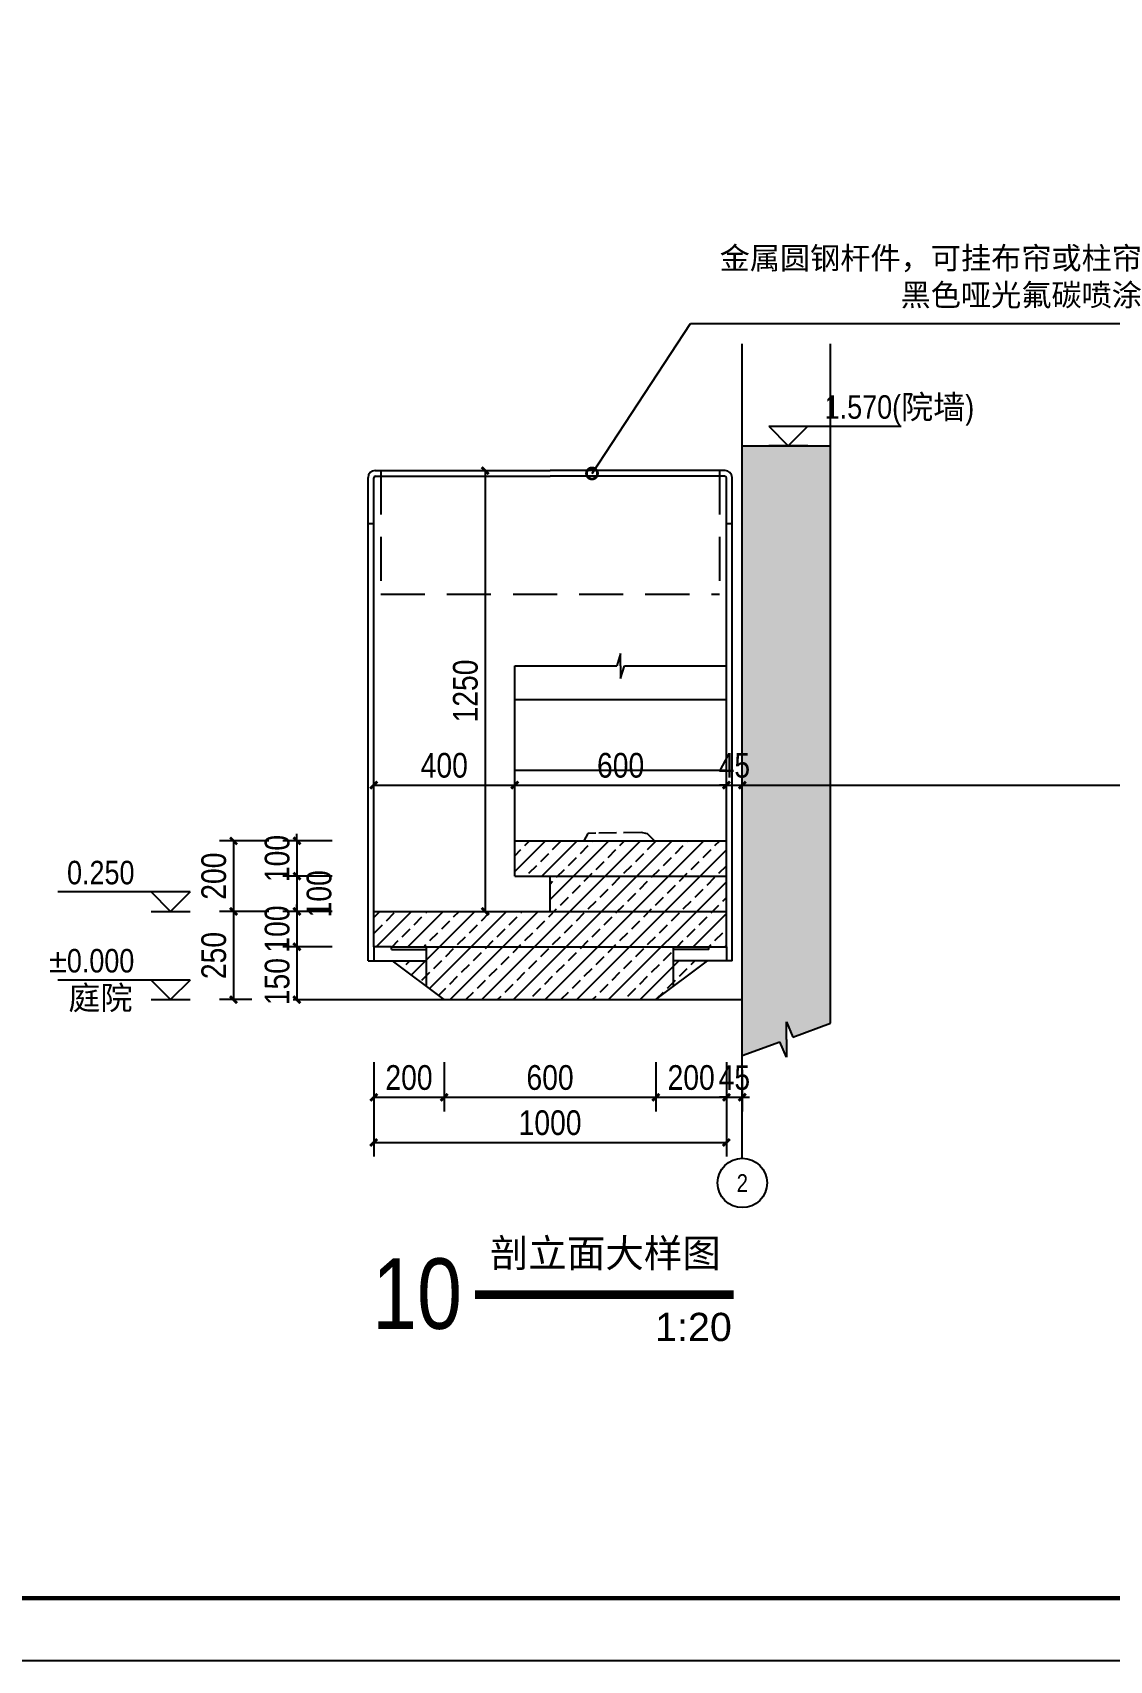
# Model space of a CAD drawing. Extents: x 9928 to 93764, y -101273 to -34887.
# Drawn here: x 75926 to 78979, y -89544 to -84929 of the extents above; entities that cross this region are included whole.
import ezdxf
from ezdxf import colors
from ezdxf.entities.mleader import LeaderData, LeaderLine
from ezdxf.enums import TextEntityAlignment as Align
from ezdxf.math import Vec2, Vec3

# ---------------------------------------------------------------- set-up
doc = ezdxf.new("R2010")
doc.units = 0
doc.header["$LTSCALE"] = 1000
doc.header["$MEASUREMENT"] = 0
for name, pattern in [('CENTER', [2, 1.25, -0.25, 0.25, -0.25]), ('DASH', [0.35, 0.25, -0.1]), ('HIDDEN', [0.375, 0.25, -0.125])]:
    doc.linetypes.add(name, pattern=pattern)
for name, color, linetype in [('A', 163, 'CENTER'), ('A-ANNO-DIMS', 6, 'Continuous'), ('A-ANNO-NOTE', 4, 'Continuous'), ('A-ANNO-SYMB', 4, 'Continuous'), ('A-DETL-42', 42, 'Continuous'), ('A-FLOR-HRAL', 42, 'Continuous'), ('A-FURN-FREE', 91, 'Continuous'), ('A-FURN-PATT-251', 251, 'Continuous'), ('A-SECT-005', 5, 'Continuous'), ('A-SECT-141', 11, 'Continuous'), ('S-GRID-IDEN', 4, 'Continuous')]:
    doc.layers.add(name, color=color, linetype=linetype)
doc.layers.add('A-ANNO-NPLT', color=250, linetype='Continuous', plot=False)
doc.styles.add('DIM_T3', font='ARIALN.TTF')
doc.styles.add('EN', font='ARIALN.TTF')
doc.styles.add('EN1', font='ARIALN.TTF')
doc.styles.get("Standard").update_dxf_attribs({"font": 'gbenor.shx', "bigfont": 'gbcbig.shx'})
doc.styles.add('详图$0$vector-number', font='arial.ttf')
doc.dimstyles.new('_TCH_ARCH&&20', dxfattribs={"dimtxt": 70, "dimasz": 20, "dimexe": 40, "dimexo": 40, "dimgap": 20, "dimtad": 1, "dimdec": 0, "dimzin": 0, "dimdsep": 46, "dimtxsty": 'DIM_T3', "dimblk": 'ARCHTICK', "dimcen": 0.09, "dimclrd": 6, "dimclre": 6, "dimclrt": 6, "dimazin": 2, "dimtfac": 1, "dimtdec": 0, "dimtix": 1, "dimtmove": 2, "dimatfit": 3, "dimfxl": 100, "dimfxlon": 1, "dimtolj": 1, "dimtzin": 0, "dimarcsym": 0})

# ---------------------------------------------------------------- blocks, each defined once
blk = doc.blocks.new('alsidufhasdf')
at = {"layer": 'A-ANNO-NOTE', "const_width": 12.5, "flags": 128}
blk.add_lwpolyline([(-69970.8, -65800.3), (-69970.8, -51475.3), (-80015.8, -51475.3), (-80015.8, -65800.3)], close=True, dxfattribs=at)
at = {"layer": 'A-ANNO-NPLT'}
blk.add_lwpolyline([(-69795.8, -66000.3), (-69795.8, -51300.3), (-80190.8, -51300.3), (-80190.8, -66000.3)], close=True, dxfattribs=at)
blk = doc.blocks.new('TAG-COL')
blk.add_circle((0, 0), 4)
at = {"style": 'EN1'}
blk.add_attdef('NO', text='', height=2.19, dxfattribs=at).set_placement((0.01, 0.01), align=Align.MIDDLE_CENTER)
blk = doc.blocks.new('_ArchTick')
at = {"color": 0, "linetype": 'ByBlock', "const_width": 0.4}
blk.add_lwpolyline([(-0.5, -0.5), (0.5, 0.5)], dxfattribs=at)
blk = doc.blocks.new('*D800')
at = {"layer": 'A-ANNO-DIMS', "color": 6, "lineweight": -2, "transparency": 16777216}
for p, q in [((76596, -87220.7), (76456, -87220.7)), ((76496, -87220.7), (76496, -87420.7)), ((76596, -87420.7), (76456, -87420.7))]:
    blk.add_line(p, q, dxfattribs=at)
at = {"layer": 'Defpoints', "color": 0, "transparency": 16777216}
for p in [(77293.4, -87220.7), (76496, -87420.7), (77293.4, -87420.7)]:
    blk.add_point(p, dxfattribs=at)
at = {"layer": 'A-ANNO-DIMS', "color": 6, "lineweight": -2, "transparency": 16777216, "xscale": 20, "yscale": 20, "zscale": 20}
for p, rotation in [((76496, -87220.7), 90), ((76496, -87420.7), 270)]:
    blk.add_blockref('_ArchTick', p, dxfattribs=dict(at, rotation=rotation))
at = {"layer": 'A-ANNO-DIMS', "color": 6, "transparency": 16777216, "insert": (76440.2, -87320.7), "char_height": 70, "attachment_point": 5, "rotation": 90, "style": 'DIM_T3'}
blk.add_mtext('\\A1;200', dxfattribs=at)
blk = doc.blocks.new('*D801')
at = {"layer": 'A-ANNO-DIMS', "color": 6, "lineweight": -2, "transparency": 16777216}
for p, q in [((76596, -87420.7), (76456, -87420.7)), ((76496, -87420.7), (76496, -87670.7)), ((76547.9, -87670.7), (76456, -87670.7))]:
    blk.add_line(p, q, dxfattribs=at)
at = {"layer": 'Defpoints', "color": 0, "transparency": 16777216}
for p in [(77293.4, -87420.7), (76496, -87670.7), (76587.9, -87670.7)]:
    blk.add_point(p, dxfattribs=at)
at = {"layer": 'A-ANNO-DIMS', "color": 6, "lineweight": -2, "transparency": 16777216, "xscale": 20, "yscale": 20, "zscale": 20}
for p, rotation in [((76496, -87420.7), 90), ((76496, -87670.7), 270)]:
    blk.add_blockref('_ArchTick', p, dxfattribs=dict(at, rotation=rotation))
at = {"layer": 'A-ANNO-DIMS', "color": 6, "transparency": 16777216, "insert": (76440.2, -87545.7), "char_height": 70, "attachment_point": 5, "rotation": 90, "style": 'DIM_T3'}
blk.add_mtext('\\A1;250', dxfattribs=at)
blk = doc.blocks.new('*D802')
at = {"layer": 'A-ANNO-DIMS', "color": 6, "lineweight": -2, "transparency": 16777216}
for p, q in [((76775.7, -87220.7), (76635.7, -87220.7)), ((76675.7, -87220.7), (76675.7, -87200.7)), ((76675.7, -87220.7), (76675.7, -87320.7)), ((76775.7, -87320.7), (76635.7, -87320.7)), ((76675.7, -87320.7), (76675.7, -87340.7))]:
    blk.add_line(p, q, dxfattribs=at)
at = {"layer": 'Defpoints', "color": 0, "transparency": 16777216}
for p in [(77293.4, -87220.7), (76675.7, -87320.7), (77293.4, -87320.7)]:
    blk.add_point(p, dxfattribs=at)
at = {"layer": 'A-ANNO-DIMS', "color": 6, "lineweight": -2, "transparency": 16777216, "xscale": 20, "yscale": 20, "zscale": 20}
for p, rotation in [((76675.7, -87220.7), 270), ((76675.7, -87320.7), 90)]:
    blk.add_blockref('_ArchTick', p, dxfattribs=dict(at, rotation=rotation))
at = {"layer": 'A-ANNO-DIMS', "color": 6, "transparency": 16777216, "insert": (76619.9, -87270.7), "char_height": 70, "attachment_point": 5, "rotation": 90, "style": 'DIM_T3'}
blk.add_mtext('\\A1;100', dxfattribs=at)
blk = doc.blocks.new('*D811')
at = {"layer": 'A-ANNO-DIMS', "color": 6, "lineweight": -2, "transparency": 16777216}
for p, q in [((76775.7, -87320.7), (76635.7, -87320.7)), ((76675.7, -87320.7), (76675.7, -87420.7)), ((76775.7, -87420.7), (76635.7, -87420.7))]:
    blk.add_line(p, q, dxfattribs=at)
at = {"layer": 'Defpoints', "color": 0, "transparency": 16777216}
for p in [(77293.4, -87320.7), (76675.7, -87420.7), (76893.4, -87420.7)]:
    blk.add_point(p, dxfattribs=at)
at = {"layer": 'A-ANNO-DIMS', "color": 6, "lineweight": -2, "transparency": 16777216, "xscale": 20, "yscale": 20, "zscale": 20}
for p, rotation in [((76675.7, -87320.7), 90), ((76675.7, -87420.7), 270)]:
    blk.add_blockref('_ArchTick', p, dxfattribs=dict(at, rotation=rotation))
at = {"layer": 'A-ANNO-DIMS', "color": 6, "transparency": 16777216, "insert": (76738.7, -87370.7), "char_height": 70, "attachment_point": 5, "rotation": 90, "style": 'DIM_T3'}
blk.add_mtext('\\A1;100', dxfattribs=at)
blk = doc.blocks.new('*D812')
at = {"layer": 'A-ANNO-DIMS', "color": 6, "lineweight": -2, "transparency": 16777216}
for p, q in [((76675.7, -87420.7), (76675.7, -87400.7)), ((76775.7, -87420.7), (76635.7, -87420.7)), ((76675.7, -87420.7), (76675.7, -87520.7)), ((76775.7, -87520.7), (76635.7, -87520.7)), ((76675.7, -87520.7), (76675.7, -87540.7))]:
    blk.add_line(p, q, dxfattribs=at)
at = {"layer": 'Defpoints', "color": 0, "transparency": 16777216}
for p in [(76893.4, -87420.7), (76675.7, -87520.7), (76893.4, -87520.7)]:
    blk.add_point(p, dxfattribs=at)
at = {"layer": 'A-ANNO-DIMS', "color": 6, "lineweight": -2, "transparency": 16777216, "xscale": 20, "yscale": 20, "zscale": 20}
for p, rotation in [((76675.7, -87420.7), 270), ((76675.7, -87520.7), 90)]:
    blk.add_blockref('_ArchTick', p, dxfattribs=dict(at, rotation=rotation))
at = {"layer": 'A-ANNO-DIMS', "color": 6, "transparency": 16777216, "insert": (76619.9, -87470.7), "char_height": 70, "attachment_point": 5, "rotation": 90, "style": 'DIM_T3'}
blk.add_mtext('\\A1;100', dxfattribs=at)
blk = doc.blocks.new('*D813')
at = {"layer": 'A-ANNO-DIMS', "color": 6, "lineweight": -2, "transparency": 16777216}
for p, q in [((76775.7, -87520.7), (76635.7, -87520.7)), ((76675.7, -87520.7), (76675.7, -87670.7)), ((76675.7, -87670.7), (76715.7, -87670.7))]:
    blk.add_line(p, q, dxfattribs=at)
at = {"layer": 'Defpoints', "color": 0, "transparency": 16777216}
for p in [(76893.4, -87520.7), (76675.7, -87670.7), (76675.7, -87670.7)]:
    blk.add_point(p, dxfattribs=at)
at = {"layer": 'A-ANNO-DIMS', "color": 6, "lineweight": -2, "transparency": 16777216, "xscale": 20, "yscale": 20, "zscale": 20}
for p, rotation in [((76675.7, -87520.7), 90), ((76675.7, -87670.7), 270)]:
    blk.add_blockref('_ArchTick', p, dxfattribs=dict(at, rotation=rotation))
at = {"layer": 'A-ANNO-DIMS', "color": 6, "transparency": 16777216, "insert": (76619.9, -87619.7), "char_height": 70, "attachment_point": 5, "rotation": 90, "style": 'DIM_T3'}
blk.add_mtext('\\A1;150', dxfattribs=at)
blk = doc.blocks.new('TAG-PLAN-ELEV')
blk.add_line((-1.66, 0), (9.6, 0))
for points in [[(-1.66, 0), (0, -1.66), (1.66, 0)], [(1.66, -1.66), (-1.66, -1.66)]]:
    blk.add_lwpolyline(points)
at = {"style": 'EN'}
for tag, p in [('LEVEL', (2.45, 0.65)), ('NAME', (2.45, -2.51))]:
    blk.add_attdef(tag, p, '', height=2, dxfattribs=at)
blk = doc.blocks.new('*D806')
at = {"layer": 'A-ANNO-DIMS', "color": 6, "lineweight": -2, "transparency": 16777216}
for p, q in [((76893.4, -87847.7), (76893.4, -87987.7)), ((77093.4, -87847.7), (77093.4, -87987.7)), ((76893.4, -87947.7), (77093.4, -87947.7))]:
    blk.add_line(p, q, dxfattribs=at)
at = {"layer": 'Defpoints', "color": 0, "transparency": 16777216}
for p in [(76893.4, -87520.7), (77093.4, -87520.7), (77093.4, -87947.7)]:
    blk.add_point(p, dxfattribs=at)
at = {"layer": 'A-ANNO-DIMS', "color": 6, "lineweight": -2, "transparency": 16777216, "xscale": 20, "yscale": 20, "zscale": 20, "rotation": 180}
blk.add_blockref('_ArchTick', (76893.4, -87947.7), dxfattribs=at)
at = {"layer": 'A-ANNO-DIMS', "color": 6, "lineweight": -2, "transparency": 16777216, "xscale": 20, "yscale": 20, "zscale": 20}
blk.add_blockref('_ArchTick', (77093.4, -87947.7), dxfattribs=at)
at = {"layer": 'A-ANNO-DIMS', "color": 6, "transparency": 16777216, "insert": (76993.4, -87892), "char_height": 70, "attachment_point": 5, "style": 'DIM_T3'}
blk.add_mtext('\\A1;200', dxfattribs=at)
blk = doc.blocks.new('*D807')
at = {"layer": 'A-ANNO-DIMS', "color": 6, "lineweight": -2, "transparency": 16777216}
for p, q in [((77093.4, -87847.7), (77093.4, -87987.7)), ((77693.4, -87847.7), (77693.4, -87987.7)), ((77093.4, -87947.7), (77693.4, -87947.7))]:
    blk.add_line(p, q, dxfattribs=at)
at = {"layer": 'Defpoints', "color": 0, "transparency": 16777216}
for p in [(77093.4, -87520.7), (77693.4, -87670.7), (77693.4, -87947.7)]:
    blk.add_point(p, dxfattribs=at)
at = {"layer": 'A-ANNO-DIMS', "color": 6, "lineweight": -2, "transparency": 16777216, "xscale": 20, "yscale": 20, "zscale": 20, "rotation": 180}
blk.add_blockref('_ArchTick', (77093.4, -87947.7), dxfattribs=at)
at = {"layer": 'A-ANNO-DIMS', "color": 6, "lineweight": -2, "transparency": 16777216, "xscale": 20, "yscale": 20, "zscale": 20}
blk.add_blockref('_ArchTick', (77693.4, -87947.7), dxfattribs=at)
at = {"layer": 'A-ANNO-DIMS', "color": 6, "transparency": 16777216, "insert": (77393.4, -87892), "char_height": 70, "attachment_point": 5, "style": 'DIM_T3'}
blk.add_mtext('\\A1;600', dxfattribs=at)
blk = doc.blocks.new('*D808')
at = {"layer": 'A-ANNO-DIMS', "color": 6, "lineweight": -2, "transparency": 16777216}
for p, q in [((77693.4, -87847.7), (77693.4, -87987.7)), ((77893.4, -87847.7), (77893.4, -87987.7)), ((77693.4, -87947.7), (77893.4, -87947.7))]:
    blk.add_line(p, q, dxfattribs=at)
at = {"layer": 'Defpoints', "color": 0, "transparency": 16777216}
for p in [(77893.4, -87520.7), (77693.4, -87670.7), (77893.4, -87947.7)]:
    blk.add_point(p, dxfattribs=at)
at = {"layer": 'A-ANNO-DIMS', "color": 6, "lineweight": -2, "transparency": 16777216, "xscale": 20, "yscale": 20, "zscale": 20, "rotation": 180}
blk.add_blockref('_ArchTick', (77693.4, -87947.7), dxfattribs=at)
at = {"layer": 'A-ANNO-DIMS', "color": 6, "lineweight": -2, "transparency": 16777216, "xscale": 20, "yscale": 20, "zscale": 20}
blk.add_blockref('_ArchTick', (77893.4, -87947.7), dxfattribs=at)
at = {"layer": 'A-ANNO-DIMS', "color": 6, "transparency": 16777216, "insert": (77793.4, -87892), "char_height": 70, "attachment_point": 5, "style": 'DIM_T3'}
blk.add_mtext('\\A1;200', dxfattribs=at)
blk = doc.blocks.new('*D809')
at = {"layer": 'A-ANNO-DIMS', "color": 6, "lineweight": -2, "transparency": 16777216}
for p, q in [((77893.4, -87847.7), (77893.4, -87987.7)), ((77938.4, -87869.5), (77938.4, -87987.7)), ((77893.4, -87947.7), (77873.4, -87947.7)), ((77893.4, -87947.7), (77938.4, -87947.7)), ((77938.4, -87947.7), (77958.4, -87947.7))]:
    blk.add_line(p, q, dxfattribs=at)
at = {"layer": 'Defpoints', "color": 0, "transparency": 16777216}
for p in [(77893.4, -87520.7), (77938.4, -87829.5), (77938.4, -87947.7)]:
    blk.add_point(p, dxfattribs=at)
at = {"layer": 'A-ANNO-DIMS', "color": 6, "lineweight": -2, "transparency": 16777216, "xscale": 20, "yscale": 20, "zscale": 20}
blk.add_blockref('_ArchTick', (77893.4, -87947.7), dxfattribs=at)
at = {"layer": 'A-ANNO-DIMS', "color": 6, "lineweight": -2, "transparency": 16777216, "xscale": 20, "yscale": 20, "zscale": 20, "rotation": 180}
blk.add_blockref('_ArchTick', (77938.4, -87947.7), dxfattribs=at)
at = {"layer": 'A-ANNO-DIMS', "color": 6, "transparency": 16777216, "insert": (77915.9, -87892.1), "char_height": 70, "attachment_point": 5, "style": 'DIM_T3'}
blk.add_mtext('\\A1;45', dxfattribs=at)
blk = doc.blocks.new('*D810')
at = {"layer": 'A-ANNO-DIMS', "color": 6, "lineweight": -2, "transparency": 16777216}
for p, q in [((76893.4, -87975.8), (76893.4, -88115.8)), ((77893.4, -87975.8), (77893.4, -88115.8)), ((76893.4, -88075.8), (77893.4, -88075.8))]:
    blk.add_line(p, q, dxfattribs=at)
at = {"layer": 'Defpoints', "color": 0, "transparency": 16777216}
for p in [(76893.4, -87420.7), (77893.4, -87420.7), (77893.4, -88075.8)]:
    blk.add_point(p, dxfattribs=at)
at = {"layer": 'A-ANNO-DIMS', "color": 6, "lineweight": -2, "transparency": 16777216, "xscale": 20, "yscale": 20, "zscale": 20, "rotation": 180}
blk.add_blockref('_ArchTick', (76893.4, -88075.8), dxfattribs=at)
at = {"layer": 'A-ANNO-DIMS', "color": 6, "lineweight": -2, "transparency": 16777216, "xscale": 20, "yscale": 20, "zscale": 20}
blk.add_blockref('_ArchTick', (77893.4, -88075.8), dxfattribs=at)
at = {"layer": 'A-ANNO-DIMS', "color": 6, "transparency": 16777216, "insert": (77393.4, -88020.1), "char_height": 70, "attachment_point": 5, "style": 'DIM_T3'}
blk.add_mtext('\\A1;1000', dxfattribs=at)
blk = doc.blocks.new('*D797')
at = {"layer": 'A-ANNO-DIMS', "color": 6, "lineweight": -2, "transparency": 16777216}
for p, q in [((77293.4, -87162.5), (77293.4, -87022.5)), ((77893.4, -87162.5), (77893.4, -87022.5)), ((77293.4, -87062.5), (77893.4, -87062.5))]:
    blk.add_line(p, q, dxfattribs=at)
at = {"layer": 'Defpoints', "color": 0, "transparency": 16777216}
for p in [(77893.4, -87062.5), (77293.4, -87220.7), (77893.4, -87220.7)]:
    blk.add_point(p, dxfattribs=at)
at = {"layer": 'A-ANNO-DIMS', "color": 6, "lineweight": -2, "transparency": 16777216, "xscale": 20, "yscale": 20, "zscale": 20, "rotation": 180}
blk.add_blockref('_ArchTick', (77293.4, -87062.5), dxfattribs=at)
at = {"layer": 'A-ANNO-DIMS', "color": 6, "lineweight": -2, "transparency": 16777216, "xscale": 20, "yscale": 20, "zscale": 20}
blk.add_blockref('_ArchTick', (77893.4, -87062.5), dxfattribs=at)
at = {"layer": 'A-ANNO-DIMS', "color": 6, "transparency": 16777216, "insert": (77593.4, -87006.8), "char_height": 70, "attachment_point": 5, "style": 'DIM_T3'}
blk.add_mtext('\\A1;600', dxfattribs=at)
blk = doc.blocks.new('*D798')
at = {"layer": 'A-ANNO-DIMS', "color": 6, "lineweight": -2, "transparency": 16777216}
for p, q in [((77893.4, -87162.5), (77893.4, -87022.5)), ((77938.4, -87162.5), (77938.4, -87022.5)), ((77893.4, -87062.5), (77873.4, -87062.5)), ((77893.4, -87062.5), (77938.4, -87062.5)), ((77938.4, -87062.5), (77958.4, -87062.5))]:
    blk.add_line(p, q, dxfattribs=at)
at = {"layer": 'Defpoints', "color": 0, "transparency": 16777216}
for p in [(77938.4, -87062.5), (77893.4, -87220.7), (77938.4, -87670.7)]:
    blk.add_point(p, dxfattribs=at)
at = {"layer": 'A-ANNO-DIMS', "color": 6, "lineweight": -2, "transparency": 16777216, "xscale": 20, "yscale": 20, "zscale": 20}
blk.add_blockref('_ArchTick', (77893.4, -87062.5), dxfattribs=at)
at = {"layer": 'A-ANNO-DIMS', "color": 6, "lineweight": -2, "transparency": 16777216, "xscale": 20, "yscale": 20, "zscale": 20, "rotation": 180}
blk.add_blockref('_ArchTick', (77938.4, -87062.5), dxfattribs=at)
at = {"layer": 'A-ANNO-DIMS', "color": 6, "transparency": 16777216, "insert": (77915.9, -87006.9), "char_height": 70, "attachment_point": 5, "style": 'DIM_T3'}
blk.add_mtext('\\A1;45', dxfattribs=at)
blk = doc.blocks.new('*D799')
at = {"layer": 'A-ANNO-DIMS', "color": 6, "lineweight": -2, "transparency": 16777216}
for p, q in [((76893.4, -87162.5), (76893.4, -87022.5)), ((77293.4, -87162.5), (77293.4, -87022.5)), ((76893.4, -87062.5), (77293.4, -87062.5))]:
    blk.add_line(p, q, dxfattribs=at)
at = {"layer": 'Defpoints', "color": 0, "transparency": 16777216}
for p in [(77293.4, -87062.5), (77293.4, -87320.7), (76893.4, -87420.7)]:
    blk.add_point(p, dxfattribs=at)
at = {"layer": 'A-ANNO-DIMS', "color": 6, "lineweight": -2, "transparency": 16777216, "xscale": 20, "yscale": 20, "zscale": 20, "rotation": 180}
blk.add_blockref('_ArchTick', (76893.4, -87062.5), dxfattribs=at)
at = {"layer": 'A-ANNO-DIMS', "color": 6, "lineweight": -2, "transparency": 16777216, "xscale": 20, "yscale": 20, "zscale": 20}
blk.add_blockref('_ArchTick', (77293.4, -87062.5), dxfattribs=at)
at = {"layer": 'A-ANNO-DIMS', "color": 6, "transparency": 16777216, "insert": (77093.4, -87006.8), "char_height": 70, "attachment_point": 5, "style": 'DIM_T3'}
blk.add_mtext('\\A1;400', dxfattribs=at)
blk = doc.blocks.new('*D828')
at = {"layer": 'A-ANNO-DIMS', "color": 6, "lineweight": -2, "transparency": 16777216}
for p, q in [((77185.4, -86170.7), (77249.4, -86170.7)), ((77209.4, -86170.7), (77209.4, -87420.7)), ((77185.4, -87420.7), (77249.4, -87420.7))]:
    blk.add_line(p, q, dxfattribs=at)
at = {"layer": 'Defpoints', "color": 0, "transparency": 16777216}
for p in [(77145.4, -86170.7), (77145.4, -87420.7), (77209.4, -87420.7)]:
    blk.add_point(p, dxfattribs=at)
at = {"layer": 'A-ANNO-DIMS', "color": 6, "lineweight": -2, "transparency": 16777216, "xscale": 20, "yscale": 20, "zscale": 20}
for p, rotation in [((77209.4, -86170.7), 90), ((77209.4, -87420.7), 270)]:
    blk.add_blockref('_ArchTick', p, dxfattribs=dict(at, rotation=rotation))
at = {"layer": 'A-ANNO-DIMS', "color": 6, "transparency": 16777216, "insert": (77153.6, -86795.7), "char_height": 70, "attachment_point": 5, "rotation": 90, "style": 'DIM_T3'}
blk.add_mtext('\\A1;1250', dxfattribs=at)
blk = doc.blocks.new('_DotSmall')
at = {"color": 0, "linetype": 'ByBlock', "const_width": 0.5}
blk.add_lwpolyline([(-0.0625, 0, 1), (0.0625, 0, 1)], format="xyb", close=True, dxfattribs=at)

msp = doc.modelspace()

# ---------------------------------------------------------------- hatches: boundary and pattern name
at = {"layer": 'A-FURN-PATT-251'}
h = msp.add_hatch(color=256, dxfattribs=at)
h.dxf.hatch_style = 1
h.paths.add_polyline_path([(77938.4, -86100.7), (78188.4, -86100.7), (78188.4, -87737.9), (78081.6, -87777), (78063.4, -87733.3), (78063.4, -87834.1), (78045.3, -87790.3), (77938.4, -87829.5)])
h = msp.add_hatch(dxfattribs=at)
h.set_pattern_fill('ANSI33', color=256, scale=20)
h.set_pattern_definition([(45, (-38714.07, -6467.94), (-44.90128, 44.90128), []), (45, (-38669.167, -6467.94), (-44.90128, 44.90128), [31.75, -15.875])])
h.paths.add_polyline_path([(77893.4, -87220.7), (77293.4, -87220.7), (77293.4, -87320.7), (77893.4, -87320.7)])
h.paths.add_polyline_path([(77893.4, -87320.7), (77393.4, -87320.7), (77393.4, -87420.7), (77893.4, -87420.7)])
h.paths.add_polyline_path([(77893.4, -87420.7), (76893.4, -87420.7), (76893.4, -87520.7), (76943.4, -87520.7), (77043.4, -87520.7), (77893.4, -87520.7)])
h.paths.add_polyline_path([(77743.4, -87520.7), (77043.4, -87520.7), (77043.4, -87528.7), (77043.4, -87560.7), (77043.4, -87633.2), (77093.4, -87670.7), (77123.4, -87670.7), (77663.4, -87670.7), (77693.4, -87670.7), (77743.4, -87633.2)])
h.paths.add_polyline_path([(77840.1, -87560.7), (77743.4, -87560.7), (77743.4, -87633.2)])
h.paths.add_polyline_path([(77043.4, -87560.7), (76946.8, -87560.7), (77043.4, -87633.2)])

# ---------------------------------------------------------------- linework, layer by layer
at = {"layer": 'A', "ltscale": 0.3}
msp.add_line((77938.4, -88120.5), (77938.4, -85811.2), dxfattribs=at)
at = {"layer": 'A-ANNO-DIMS'}
for p, q in [((78063.4, -87783.7), (78063.4, -87733.3)), ((78063.4, -87733.3), (78081.6, -87777)), ((78081.6, -87777), (78188.4, -87737.9)), ((78063.4, -87783.7), (78063.4, -87834.1)), ((77938.4, -87829.5), (78045.3, -87790.3)), ((78063.4, -87834.1), (78045.3, -87790.3))]:
    msp.add_line(p, q, dxfattribs=at)
at = {"layer": 'A-ANNO-NOTE', "const_width": 24.7}
msp.add_lwpolyline([(77180.7, -88507.2), (77914, -88507.2)], dxfattribs=at)
at = {"layer": 'A-DETL-42'}
for p, q in [((77938.4, -86100.7), (77938.4, -85811.2)), ((78188.4, -86100.7), (78188.4, -85811.2)), ((77293.4, -87220.7), (77893.4, -87220.7)), ((77293.4, -87320.7), (77293.4, -87220.7)), ((77893.4, -87420.7), (77893.4, -87220.7)), ((77293.4, -87320.7), (77893.4, -87320.7)), ((77393.4, -87420.7), (77393.4, -87320.7)), ((76893.4, -87420.7), (77893.4, -87420.7)), ((76893.4, -87520.7), (76893.4, -87420.7)), ((77893.4, -87520.7), (77893.4, -87420.7)), ((76943.4, -87520.7), (76893.4, -87520.7)), ((76943.4, -87520.7), (77043.4, -87520.7)), ((77043.4, -87633.2), (77043.4, -87520.7)), ((77043.4, -87520.7), (77893.4, -87520.7)), ((77743.4, -87633.2), (77743.4, -87520.7)), ((77093.4, -87670.7), (76946.8, -87560.7)), ((77693.4, -87670.7), (77840.1, -87560.7))]:
    msp.add_line(p, q, dxfattribs=at)
at = {"layer": 'A-FLOR-HRAL', "color": 1}
for p, q in [((76877.4, -87560.7), (76877.4, -86190.7)), ((76893.4, -87420.7), (76893.4, -86191.7)), ((76897.4, -86170.7), (77393.4, -86170.7)), ((76898.4, -86186.7), (77393.4, -86186.7)), ((77889.4, -86170.7), (77393.4, -86170.7)), ((77888.4, -86186.7), (77393.4, -86186.7)), ((77893.4, -87220.7), (77893.4, -86191.7)), ((77909.4, -87560.7), (77909.4, -86190.7)), ((76877.4, -86320.7), (76893.4, -86320.7)), ((77893.4, -86320.7), (77909.4, -86320.7)), ((76893.4, -87520.7), (76893.4, -87560.7)), ((76943.4, -87528.7), (76943.4, -87520.7)), ((76943.4, -87528.7), (77043.4, -87528.7)), ((77043.4, -87528.7), (77043.4, -87520.7)), ((77043.4, -87560.7), (77043.4, -87528.7)), ((77743.4, -87528.7), (77743.4, -87520.7)), ((77843.4, -87528.7), (77743.4, -87528.7)), ((77743.4, -87560.7), (77743.4, -87528.7)), ((77843.4, -87528.7), (77843.4, -87520.7)), ((77893.4, -87520.7), (77893.4, -87560.7)), ((76877.4, -87560.7), (77043.4, -87560.7)), ((77909.4, -87560.7), (77743.4, -87560.7))]:
    msp.add_line(p, q, dxfattribs=at)
for centre, radius, start, end in [((76897.4, -86190.7), 20, 90, 180), ((76898.4, -86191.7), 5, 90, 180), ((77888.4, -86191.7), 5, 0, 90), ((77889.4, -86190.7), 20, 0, 90)]:
    msp.add_arc(centre, radius, start, end, dxfattribs=at)
at = {"layer": 'A-FURN-FREE', "linetype": 'DASH', "ltscale": 0.2}
msp.add_lwpolyline([(77689.3, -87220.7), (77669.7, -87200.4), (77651.5, -87197.2), (77523.1, -87198.4), (77500.6, -87199.9), (77489.4, -87220.7)], dxfattribs=at)
at = {"layer": 'A-FURN-PATT-251'}
for p, q in [((77593.4, -86689.7), (77582.8, -86724.7)), ((77293.4, -87220.7), (77293.4, -86724.7)), ((77593.4, -86759.8), (77604.1, -86724.7)), ((77893.4, -86820.7), (77293.4, -86820.7)), ((77893.4, -87020.7), (77293.4, -87020.7))]:
    msp.add_line(p, q, dxfattribs=at)
for points in [[(77593.4, -86724.7), (77593.4, -86689.7)], [(77293.4, -86724.7), (77582.8, -86724.7)], [(77593.4, -86724.7), (77593.4, -86759.8)], [(77604.1, -86724.7), (77893.4, -86724.7)]]:
    msp.add_lwpolyline(points, dxfattribs=at)
at = {"layer": 'A-SECT-005'}
for p, q in [((77938.4, -87829.5), (77938.4, -86100.7)), ((77938.4, -86100.7), (78188.4, -86100.7)), ((78188.4, -87737.9), (78188.4, -86100.7)), ((76665.4, -87670.7), (77938.4, -87670.7))]:
    msp.add_line(p, q, dxfattribs=at)
at = {"layer": 'A-SECT-141', "linetype": 'HIDDEN', "ltscale": 0.5}
for p, q in [((76913.4, -86170.7), (76913.4, -86520.7)), ((77873.4, -86170.7), (77873.4, -86520.7)), ((76913.4, -86520.7), (77873.4, -86520.7))]:
    msp.add_line(p, q, dxfattribs=at)

# ---------------------------------------------------------------- block references
at = {"layer": 'A-ANNO-DIMS', "xscale": 1.010204081632657, "yscale": 1.010204081632657, "zscale": 1.010204081632657, "rotation": 270}
msp.add_blockref('alsidufhasdf', (139417.5, -160052.3), dxfattribs=at)
at = {"layer": 'A-ANNO-NOTE'}
ref = msp.add_blockref('TAG-PLAN-ELEV', (78068.9, -86045.3), dxfattribs=dict(at, xscale=33.3333333328067, yscale=33.3333333328067, zscale=33.3333333328067))
ref.add_attrib('LEVEL', '1.570(院墙)', (78172.1, -86023.8), dxfattribs={"layer": '0', "height": 66.67, "style": 'EN'})
ref = msp.add_blockref('TAG-PLAN-ELEV', (76317.6, -87365.3), dxfattribs=dict(at, xscale=-33.3333333328067, yscale=33.3333333328067, zscale=33.3333333328067))
ref.add_attrib('LEVEL', '0.250', (76023.9, -87343.8), dxfattribs={"layer": '0', "height": 66.67, "style": 'EN'})
ref = msp.add_blockref('TAG-PLAN-ELEV', (76317.6, -87615.3), dxfattribs=dict(at, xscale=-33.3333333328067, yscale=33.3333333328067, zscale=33.3333333328067))
ref.add_attrib('LEVEL', '%%P0.000', (75972.3, -87593.8), dxfattribs={"layer": '0', "height": 66.67, "style": 'EN'})
ref.add_attrib('NAME', '庭院', (76027.6, -87699), dxfattribs={"layer": '0', "height": 66.67, "style": 'EN'})
at = {"layer": 'S-GRID-IDEN'}
ref = msp.add_blockref('TAG-COL', (77938.5, -88190.5), dxfattribs=dict(at, xscale=17.5, yscale=17.5, zscale=17.5, rotation=180.0712474912547))
ref.add_attrib('NO', '2', dxfattribs={"layer": '0', "height": 50, "rotation": 0.0712, "style": 'EN1'}).set_placement((77938.5, -88190.7), align=Align.MIDDLE_CENTER)

# ---------------------------------------------------------------- texts
at = {"layer": 'A-ANNO-NOTE', "style": 'EN'}
msp.add_text('10', height=200, dxfattribs=at).set_placement((76888.8, -88604.2))
at = {"layer": 'A-ANNO-NOTE', "style": '详图$0$vector-number'}
msp.add_text('1:20', height=80, rotation=0, dxfattribs=at).set_placement((77691.2, -88638.7))
at = {"layer": 'A-ANNO-NOTE', "insert": (77222.7, -88349.4), "char_height": 80, "attachment_point": 1}
msp.add_mtext_dynamic_manual_height_columns('{\\fSimSun|b0|i0|c134|p2;剖立面大样图}', width=1103.02, gutter_width=1750, heights=[0], dxfattribs=at)

# ---------------------------------------------------------------- dimensions: what is measured, and where the dimension line sits
at = {"layer": 'A-ANNO-DIMS'}
for base, p1, p2, picture, middle in [((77209.4, -87420.7), (77145.4, -86170.7), (77145.4, -87420.7), '*D828', (77153.6, -86795.7)), ((76496, -87420.7), (77293.4, -87220.7), (77293.4, -87420.7), '*D800', (76440.2, -87320.7)), ((76675.7, -87320.7), (77293.4, -87220.7), (77293.4, -87320.7), '*D802', (76619.9, -87270.7)), ((76496, -87670.7), (77293.4, -87420.7), (76587.9, -87670.7), '*D801', (76440.2, -87545.7)), ((76675.7, -87520.7), (76893.4, -87420.7), (76893.4, -87520.7), '*D812', (76619.9, -87470.7))]:
    dim = msp.add_linear_dim(base=base, p1=p1, p2=p2, angle=90, dimstyle='_TCH_ARCH&&20', dxfattribs=at)
    dim.commit()
    dim.dimension.update_dxf_attribs({"geometry": picture, "text_midpoint": middle})
for base, p1, p2, picture, middle in [((77293.4, -87062.5), (76893.4, -87420.7), (77293.4, -87320.7), '*D799', (77093.4, -87006.8)), ((77893.4, -87062.5), (77293.4, -87220.7), (77893.4, -87220.7), '*D797', (77593.4, -87006.8)), ((77938.4, -87062.5), (77893.4, -87220.7), (77938.4, -87670.7), '*D798', (77915.9, -87006.9)), ((77893.4, -88075.8), (76893.4, -87420.7), (77893.4, -87420.7), '*D810', (77393.4, -88020.1)), ((77093.4, -87947.7), (76893.4, -87520.7), (77093.4, -87520.7), '*D806', (76993.4, -87892)), ((77693.4, -87947.7), (77093.4, -87520.7), (77693.4, -87670.7), '*D807', (77393.4, -87892)), ((77893.4, -87947.7), (77693.4, -87670.7), (77893.4, -87520.7), '*D808', (77793.4, -87892)), ((77938.4, -87947.7), (77893.4, -87520.7), (77938.4, -87829.5), '*D809', (77915.9, -87892.1))]:
    dim = msp.add_linear_dim(base=base, p1=p1, p2=p2, dimstyle='_TCH_ARCH&&20', dxfattribs=at)
    dim.commit()
    dim.dimension.update_dxf_attribs({"geometry": picture, "text_midpoint": middle})
for base, p1, p2, picture, middle in [((76675.7, -87420.7), (77293.4, -87320.7), (76893.4, -87420.7), '*D811', (76738.7, -87370.7)), ((76675.7, -87670.7), (76893.4, -87520.7), (76675.7, -87670.7), '*D813', (76619.9, -87619.7))]:
    dim = msp.add_linear_dim(base=base, p1=p1, p2=p2, angle=90, dimstyle='_TCH_ARCH&&20', dxfattribs=at)
    dim.commit()
    dim.dimension.update_dxf_attribs({"geometry": picture, "text_midpoint": middle, "dimtype": 160})

# ---------------------------------------------------------------- leaders
at = {"layer": 'A-ANNO-SYMB'}
ml = msp.add_multileader_mtext('Standard', dxfattribs=at)
ml.set_content('\\pxsm1;{\\fSimSun|b0|i0|c134|p2;\\H0.2x;金属圆钢杆件，可挂布帘或柱帘\\P黑色哑光氟碳喷涂}', color=256, style='EN')
ml.set_leader_properties(color=256)
ml.set_arrow_properties(name='DOTSMALL')
ml.build(insert=Vec2(0, 0))
ml.multileader.update_dxf_attribs({"text_left_attachment_type": 5, "text_right_attachment_type": 5, "dogleg_length": 901.2, "arrow_head_size": 62.7})
ctx = ml.context
ctx.base_point, ctx.char_height, ctx.arrow_head_size, ctx.landing_gap_size, ctx.plane_origin = Vec3(80857.8, -85720.2), 313.469, 62.7, 0.282, Vec3(109380.8, -84460.7)
ctx.left_attachment, ctx.right_attachment, ctx.text_align_type = 5, 5, 2
notes = []
notes.append((ctx, [(0, (1, 1, 0), (80822.9, -85720.2), (1, 0), 34.9, [(0, [(80681, -85929.9)], 0, [])])]))
ctx.mtext.insert, ctx.mtext.alignment, ctx.mtext.flow_direction = Vec3(82102.5, -85503.5), 3, 5
ml = msp.add_multileader_mtext('Standard', dxfattribs=at)
ml.set_content('\\pxsm1;{\\fSimSun|b0|i0|c134|p2;\\H0.2x;金属圆钢杆件，可挂布帘或柱帘\\P黑色哑光氟碳喷涂}', color=256, style='EN')
ml.set_leader_properties(color=256)
ml.set_arrow_properties(name='DOTSMALL')
ml.build(insert=Vec2(0, 0))
ml.multileader.update_dxf_attribs({"text_left_attachment_type": 5, "text_right_attachment_type": 5, "dogleg_length": 901.2, "arrow_head_size": 62.7})
ctx = ml.context
ctx.base_point, ctx.char_height, ctx.arrow_head_size, ctx.landing_gap_size, ctx.plane_origin = Vec3(77826.7, -85753.5), 313.469, 62.7, 0.282, Vec3(106314.5, -84710.7)
ctx.left_attachment, ctx.right_attachment, ctx.text_align_type = 5, 5, 2
notes.append((ctx, [(0, (1, 1, 0), (77791.8, -85753.5), (1, 0), 34.9, [(0, [(77512.3, -86178.9)], 0, [])])]))
ctx.mtext.insert, ctx.mtext.alignment, ctx.mtext.flow_direction = Vec3(79071.4, -85536.9), 3, 5
ml = msp.add_multileader_mtext('Standard', dxfattribs=at)
ml.set_content('{\\fSimSun|b0|i0|c134|p2;\\H0.2x;灰色碎石铺地}', color=256, style='EN')
ml.set_leader_properties(color=256)
ml.set_arrow_properties(name='DOTSMALL')
ml.build(insert=Vec2(0, 0))
ml.multileader.update_dxf_attribs({"text_left_attachment_type": 5, "text_right_attachment_type": 5, "dogleg_length": 901.2, "arrow_head_size": 62.7})
ctx = ml.context
ctx.base_point, ctx.char_height, ctx.arrow_head_size, ctx.landing_gap_size, ctx.plane_origin = Vec3(79087, -87063.3), 313.469, 62.7, 0.282, Vec3(51236.4, -86805.7)
ctx.left_attachment, ctx.right_attachment = 5, 5
notes.append((ctx, [(0, (1, 1, 0), (79878.1, -87063.3), (-1, 0), 260.3, [(0, [(79878.1, -87670.7)], 0, [])])]))
ctx.mtext.insert, ctx.mtext.flow_direction = Vec3(79087.3, -86976.5), 5
for ctx, leaders in notes:
    for number, flags, end, landing, length, lines in leaders:
        leader = LeaderData()
        leader.index, (leader.has_last_leader_line, leader.has_dogleg_vector, leader.attachment_direction) = number, flags
        leader.last_leader_point, leader.dogleg_vector, leader.dogleg_length = Vec3(end), Vec3(landing), length
        for number, points, colour, breaks in lines:
            line = LeaderLine()
            line.index, line.vertices, line.color, line.breaks = number, Vec3.list(points), colors.encode_raw_color(colour), breaks
            leader.lines.append(line)
        ctx.leaders.append(leader)

doc.saveas('drawing.dxf')
